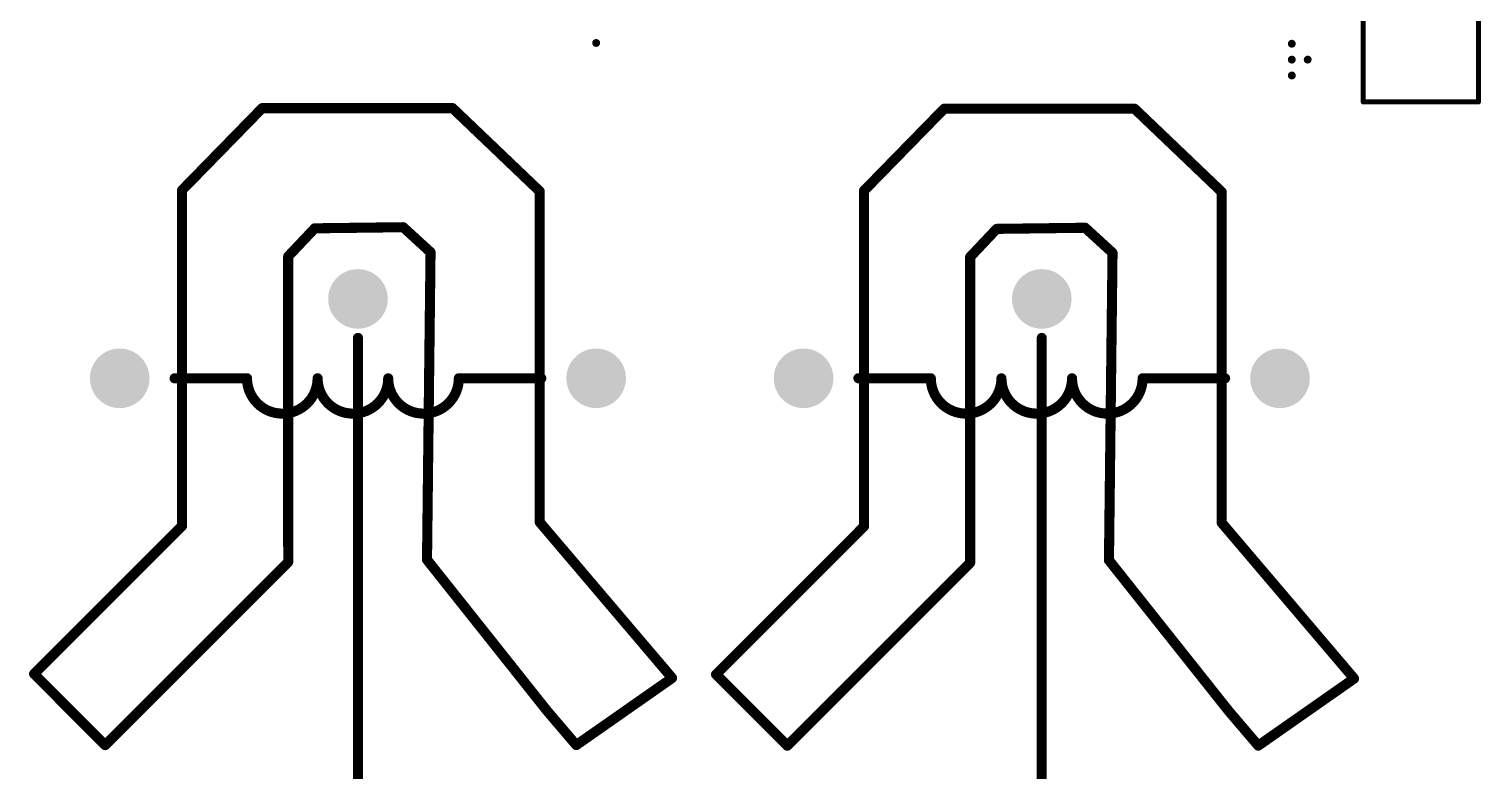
# Model space of a CAD drawing. Header units: millimetres. Extents: x 0 to 138, y -1 to 106.
# Drawn here: x 79 to 115.56, y 19.56 to 38.23 of the extents above; entities that cross this region are included whole.
import ezdxf

# ---------------------------------------------------------------- set-up
doc = ezdxf.new("R2010")
doc.units = ezdxf.units.MM
for name, color, linetype in [('KeepOutLayer', 6, 'Continuous'), ('PadHoleLayer', 156, 'Continuous'), ('TopOverlay', 2, 'Continuous'), ('ViaHoleLayer', 16, 'Continuous')]:
    doc.layers.add(name, color=color, linetype=linetype)

# ---------------------------------------------------------------- blocks, each defined once
blk = doc.blocks.new('RELAY_TH_JS1_24V_F_108')
at = {"layer": 'PadHoleLayer'}
h = blk.add_hatch(color=156, dxfattribs=at)
edge = h.paths.add_edge_path()
edge.add_arc((-5.1, 5.999), 0.75, 0, 360)
h = blk.add_hatch(color=156, dxfattribs=at)
edge = h.paths.add_edge_path()
edge.add_arc((7.099, 5.999), 0.75, 0, 360)
h = blk.add_hatch(color=156, dxfattribs=at)
edge = h.paths.add_edge_path()
edge.add_arc((-7.099, 0), 0.75, 0, 360)
h = blk.add_hatch(color=156, dxfattribs=at)
edge = h.paths.add_edge_path()
edge.add_arc((-5.1, -5.999), 0.75, 0, 360)
h = blk.add_hatch(color=156, dxfattribs=at)
edge = h.paths.add_edge_path()
edge.add_arc((7.099, -5.999), 0.75, 0, 360)
at = {"layer": 'TopOverlay', "const_width": 0.254}
for points in [[(-5.1, 2.54), (-5.1, 4.618)], [(7.112, 1.778), (7.112, 4.572)], [(7.112, 1.778), (6.604, 2.286)], [(7.112, 1.778), (7.62, 2.286)], [(5.06, 0), (7.366, 1.27)], [(5.06, 0), (-6.116, 0)], [(5.06, 0), (-5.718, 0)], [(6.604, -1.524), (7.112, -1.016)], [(7.112, -4.318), (7.112, -1.016)], [(7.62, -1.524), (7.112, -1.016)], [(-5.1, -4.618), (-5.1, -2.794)], [(7.112, -4.618), (7.112, -2.786)]]:
    blk.add_lwpolyline(points, dxfattribs=at)
at = {"layer": 'TopOverlay', "const_width": 0.127}
for points in [[(-5.164, 4.618, 1), (-5.037, 4.618, 1)], [(7.049, 4.572, 1), (7.175, 4.572, 1)], [(-5.164, 2.54, 1), (-5.037, 2.54, 1)], [(-5.164, 2.54, 1), (-5.037, 2.54, 1)], [(6.54, 2.286, 1), (6.668, 2.286, 1)], [(7.556, 2.286, 1), (7.684, 2.286, 1)], [(7.049, 1.778, 1), (7.175, 1.778, 1)], [(7.049, 1.778, 1), (7.175, 1.778, 1)], [(7.049, 1.778, 1), (7.175, 1.778, 1)], [(7.302, 1.27, 1), (7.429, 1.27, 1)], [(-5.164, 0.762, 1), (-5.037, 0.762, 1)], [(-5.164, 0.762, 1), (-5.037, 0.762, 1)], [(-6.18, 0, 1), (-6.053, 0, 1)], [(-5.782, 0, 1), (-5.655, 0, 1)], [(4.996, 0, 1), (5.123, 0, 1)], [(4.996, 0, 1), (5.123, 0, 1)], [(4.996, 0, 1), (5.123, 0, 1)], [(-5.164, -1.016, 1), (-5.037, -1.016, 1)], [(-5.164, -1.016, 1), (-5.037, -1.016, 1)], [(7.049, -1.016, 1), (7.175, -1.016, 1)], [(7.049, -1.016, 1), (7.175, -1.016, 1)], [(7.049, -1.016, 1), (7.175, -1.016, 1)], [(6.54, -1.524, 1), (6.668, -1.524, 1)], [(7.556, -1.524, 1), (7.684, -1.524, 1)], [(-5.164, -2.794, 1), (-5.037, -2.794, 1)], [(-5.164, -2.794, 1), (-5.037, -2.794, 1)], [(7.049, -2.786, 1), (7.175, -2.786, 1)], [(7.049, -4.318, 1), (7.175, -4.318, 1)], [(-5.164, -4.618, 1), (-5.037, -4.618, 1)], [(7.049, -4.618, 1), (7.175, -4.618, 1)]]:
    blk.add_lwpolyline(points, format="xyb", close=True, dxfattribs=at)
at = {"layer": 'TopOverlay', "const_width": 0.254}
for points in [[(-5.1, 2.54, -1), (-5.1, 0.762)], [(-5.1, 0.762, -1), (-5.1, -1.016)], [(-5.1, -1.016, -1), (-5.1, -2.794)]]:
    blk.add_lwpolyline(points, format="xyb", dxfattribs=at)
blk = doc.blocks.new('RELAY_TH_JS1_24V_F_109')
at = {"layer": 'PadHoleLayer'}
h = blk.add_hatch(color=156, dxfattribs=at)
edge = h.paths.add_edge_path()
edge.add_arc((-5.1, 5.999), 0.75, 0, 360)
h = blk.add_hatch(color=156, dxfattribs=at)
edge = h.paths.add_edge_path()
edge.add_arc((7.099, 5.999), 0.75, 0, 360)
h = blk.add_hatch(color=156, dxfattribs=at)
edge = h.paths.add_edge_path()
edge.add_arc((-7.099, 0), 0.75, 0, 360)
h = blk.add_hatch(color=156, dxfattribs=at)
edge = h.paths.add_edge_path()
edge.add_arc((-5.1, -5.999), 0.75, 0, 360)
h = blk.add_hatch(color=156, dxfattribs=at)
edge = h.paths.add_edge_path()
edge.add_arc((7.099, -5.999), 0.75, 0, 360)
at = {"layer": 'TopOverlay', "const_width": 0.254}
for points in [[(-5.1, 2.54), (-5.1, 4.618)], [(7.112, 1.778), (7.112, 4.572)], [(7.112, 1.778), (6.604, 2.286)], [(7.112, 1.778), (7.62, 2.286)], [(5.06, 0), (7.366, 1.27)], [(5.06, 0), (-6.116, 0)], [(5.06, 0), (-5.718, 0)], [(6.604, -1.524), (7.112, -1.016)], [(7.112, -4.318), (7.112, -1.016)], [(7.62, -1.524), (7.112, -1.016)], [(-5.1, -4.618), (-5.1, -2.794)], [(7.112, -4.618), (7.112, -2.786)]]:
    blk.add_lwpolyline(points, dxfattribs=at)
at = {"layer": 'TopOverlay', "const_width": 0.127}
for points in [[(-5.164, 4.618, 1), (-5.037, 4.618, 1)], [(7.049, 4.572, 1), (7.175, 4.572, 1)], [(-5.164, 2.54, 1), (-5.037, 2.54, 1)], [(-5.164, 2.54, 1), (-5.037, 2.54, 1)], [(6.54, 2.286, 1), (6.668, 2.286, 1)], [(7.556, 2.286, 1), (7.684, 2.286, 1)], [(7.049, 1.778, 1), (7.175, 1.778, 1)], [(7.049, 1.778, 1), (7.175, 1.778, 1)], [(7.049, 1.778, 1), (7.175, 1.778, 1)], [(7.302, 1.27, 1), (7.429, 1.27, 1)], [(-5.164, 0.762, 1), (-5.037, 0.762, 1)], [(-5.164, 0.762, 1), (-5.037, 0.762, 1)], [(-6.18, 0, 1), (-6.053, 0, 1)], [(-5.782, 0, 1), (-5.655, 0, 1)], [(4.996, 0, 1), (5.123, 0, 1)], [(4.996, 0, 1), (5.123, 0, 1)], [(4.996, 0, 1), (5.123, 0, 1)], [(-5.164, -1.016, 1), (-5.037, -1.016, 1)], [(-5.164, -1.016, 1), (-5.037, -1.016, 1)], [(7.049, -1.016, 1), (7.175, -1.016, 1)], [(7.049, -1.016, 1), (7.175, -1.016, 1)], [(7.049, -1.016, 1), (7.175, -1.016, 1)], [(6.54, -1.524, 1), (6.668, -1.524, 1)], [(7.556, -1.524, 1), (7.684, -1.524, 1)], [(-5.164, -2.794, 1), (-5.037, -2.794, 1)], [(-5.164, -2.794, 1), (-5.037, -2.794, 1)], [(7.049, -2.786, 1), (7.175, -2.786, 1)], [(7.049, -4.318, 1), (7.175, -4.318, 1)], [(-5.164, -4.618, 1), (-5.037, -4.618, 1)], [(7.049, -4.618, 1), (7.175, -4.618, 1)]]:
    blk.add_lwpolyline(points, format="xyb", close=True, dxfattribs=at)
at = {"layer": 'TopOverlay', "const_width": 0.254}
for points in [[(-5.1, 2.54, -1), (-5.1, 0.762)], [(-5.1, 0.762, -1), (-5.1, -1.016)], [(-5.1, -1.016, -1), (-5.1, -2.794)]]:
    blk.add_lwpolyline(points, format="xyb", dxfattribs=at)

msp = doc.modelspace()

# ---------------------------------------------------------------- hatches: boundary and pattern name
at = {"layer": 'ViaHoleLayer'}
h = msp.add_hatch(color=16, dxfattribs=at)
edge = h.paths.add_edge_path()
edge.add_arc((93.281, 37.884), 0.1, 0, 360)
h = msp.add_hatch(color=16, dxfattribs=at)
edge = h.paths.add_edge_path()
edge.add_arc((110.8, 37.865), 0.1, 0, 360)
h = msp.add_hatch(color=16, dxfattribs=at)
edge = h.paths.add_edge_path()
edge.add_arc((110.8, 37.465), 0.1, 0, 360)
h = msp.add_hatch(color=16, dxfattribs=at)
edge = h.paths.add_edge_path()
edge.add_arc((111.2, 37.465), 0.1, 0, 360)
h = msp.add_hatch(color=16, dxfattribs=at)
edge = h.paths.add_edge_path()
edge.add_arc((110.8, 37.065), 0.1, 0, 360)

# ---------------------------------------------------------------- linework, layer by layer
at = {"layer": 'KeepOutLayer'}
for points, const_width in [([(115.5, 36.4), (115.5, 43.7)], 0.127), ([(112.6, 36.4), (112.6, 42.6)], 0.127), ([(82.853, 34.179), (84.87, 36.243)], 0.254), ([(84.87, 36.243), (89.665, 36.243)], 0.254), ([(89.665, 36.243), (91.86, 34.149)], 0.254), ([(100.027, 34.165), (102.045, 36.229)], 0.254), ([(102.045, 36.229), (106.84, 36.229)], 0.254), ([(106.84, 36.229), (109.034, 34.135)], 0.254), ([(112.6, 36.4), (115.5, 36.4)], 0.127), ([(82.853, 25.727), (82.853, 34.179)], 0.254), ([(91.86, 25.819), (91.86, 34.149)], 0.254), ([(91.86, 25.819), (91.86, 34.149)], 0.254), ([(100.027, 25.713), (100.027, 34.165)], 0.254), ([(109.034, 25.805), (109.034, 34.135)], 0.254), ([(109.034, 25.805), (109.034, 34.135)], 0.254), ([(85.525, 32.511), (86.194, 33.218)], 0.254), ([(86.194, 33.218), (88.421, 33.246)], 0.254), ([(88.421, 33.246), (89.11, 32.616)], 0.254), ([(102.7, 32.497), (103.368, 33.204)], 0.254), ([(103.368, 33.204), (105.595, 33.232)], 0.254), ([(105.595, 33.232), (106.285, 32.602)], 0.254), ([(85.525, 25.6), (85.525, 32.511)], 0.254), ([(89.021, 24.875), (89.11, 32.616)], 0.254), ([(102.7, 25.586), (102.7, 32.497)], 0.254), ([(106.195, 24.861), (106.285, 32.602)], 0.254), ([(79.126, 21.999), (82.853, 25.727)], 0.254), ([(85.525, 25.6), (85.526, 24.814)], 0.254), ([(91.86, 25.819), (95.177, 21.917)], 0.254), ([(96.3, 21.986), (100.027, 25.713)], 0.254), ([(102.7, 25.586), (102.7, 24.8)], 0.254), ([(109.034, 25.805), (112.352, 21.903)], 0.254), ([(80.918, 20.207), (85.526, 24.814)], 0.254), ([(89.021, 24.875), (92.037, 21.08)], 0.254), ([(98.093, 20.193), (102.7, 24.8)], 0.254), ([(106.195, 24.861), (109.211, 21.066)], 0.254), ([(79.126, 21.999), (80.918, 20.207)], 0.254), ([(92.78, 20.208), (95.193, 21.895)], 0.254), ([(96.3, 21.986), (98.093, 20.193)], 0.254), ([(109.955, 20.194), (112.367, 21.881)], 0.254), ([(92.037, 21.08), (92.78, 20.208)], 0.254), ([(109.211, 21.066), (109.955, 20.194)], 0.254)]:
    msp.add_lwpolyline(points, dxfattribs=dict(at, const_width=const_width))
for points, const_width in [([(84.807, 36.243, 1), (84.934, 36.243, 1)], 0.127), ([(84.807, 36.243, 1), (84.934, 36.243, 1)], 0.127), ([(89.602, 36.243, 1), (89.729, 36.243, 1)], 0.127), ([(89.602, 36.243, 1), (89.729, 36.243, 1)], 0.127), ([(101.981, 36.229, 1), (102.108, 36.229, 1)], 0.127), ([(101.981, 36.229, 1), (102.108, 36.229, 1)], 0.127), ([(106.776, 36.229, 1), (106.903, 36.229, 1)], 0.127), ([(106.776, 36.229, 1), (106.903, 36.229, 1)], 0.127), ([(112.568, 36.4, 1), (112.632, 36.4, 1)], 0.0635), ([(112.568, 36.4, 1), (112.632, 36.4, 1)], 0.0635), ([(115.468, 36.4, 1), (115.532, 36.4, 1)], 0.0635), ([(115.468, 36.4, 1), (115.532, 36.4, 1)], 0.0635), ([(82.789, 34.179, 1), (82.916, 34.179, 1)], 0.127), ([(82.789, 34.179, 1), (82.916, 34.179, 1)], 0.127), ([(91.796, 34.149, 1), (91.923, 34.149, 1)], 0.127), ([(91.796, 34.149, 1), (91.923, 34.149, 1)], 0.127), ([(91.796, 34.149, 1), (91.923, 34.149, 1)], 0.127), ([(99.964, 34.165, 1), (100.091, 34.165, 1)], 0.127), ([(99.964, 34.165, 1), (100.091, 34.165, 1)], 0.127), ([(108.971, 34.135, 1), (109.098, 34.135, 1)], 0.127), ([(108.971, 34.135, 1), (109.098, 34.135, 1)], 0.127), ([(108.971, 34.135, 1), (109.098, 34.135, 1)], 0.127), ([(86.13, 33.218, 1), (86.257, 33.218, 1)], 0.127), ([(86.13, 33.218, 1), (86.257, 33.218, 1)], 0.127), ([(88.357, 33.246, 1), (88.484, 33.246, 1)], 0.127), ([(88.357, 33.246, 1), (88.484, 33.246, 1)], 0.127), ([(103.304, 33.204, 1), (103.431, 33.204, 1)], 0.127), ([(103.304, 33.204, 1), (103.431, 33.204, 1)], 0.127), ([(105.532, 33.232, 1), (105.659, 33.232, 1)], 0.127), ([(105.532, 33.232, 1), (105.659, 33.232, 1)], 0.127), ([(85.462, 32.511, 1), (85.589, 32.511, 1)], 0.127), ([(85.462, 32.511, 1), (85.589, 32.511, 1)], 0.127), ([(89.047, 32.616, 1), (89.174, 32.616, 1)], 0.127), ([(89.047, 32.616, 1), (89.174, 32.616, 1)], 0.127), ([(102.636, 32.497, 1), (102.763, 32.497, 1)], 0.127), ([(102.636, 32.497, 1), (102.763, 32.497, 1)], 0.127), ([(106.221, 32.602, 1), (106.348, 32.602, 1)], 0.127), ([(106.221, 32.602, 1), (106.348, 32.602, 1)], 0.127), ([(82.789, 25.727, 1), (82.916, 25.727, 1)], 0.127), ([(82.789, 25.727, 1), (82.916, 25.727, 1)], 0.127), ([(85.462, 25.6, 1), (85.589, 25.6, 1)], 0.127), ([(85.462, 25.6, 1), (85.589, 25.6, 1)], 0.127), ([(91.796, 25.819, 1), (91.923, 25.819, 1)], 0.127), ([(91.796, 25.819, 1), (91.923, 25.819, 1)], 0.127), ([(91.796, 25.819, 1), (91.923, 25.819, 1)], 0.127), ([(99.964, 25.713, 1), (100.091, 25.713, 1)], 0.127), ([(99.964, 25.713, 1), (100.091, 25.713, 1)], 0.127), ([(102.636, 25.586, 1), (102.763, 25.586, 1)], 0.127), ([(102.636, 25.586, 1), (102.763, 25.586, 1)], 0.127), ([(108.971, 25.805, 1), (109.098, 25.805, 1)], 0.127), ([(108.971, 25.805, 1), (109.098, 25.805, 1)], 0.127), ([(108.971, 25.805, 1), (109.098, 25.805, 1)], 0.127), ([(85.462, 24.814, 1), (85.589, 24.814, 1)], 0.127), ([(85.462, 24.814, 1), (85.589, 24.814, 1)], 0.127), ([(88.957, 24.875, 1), (89.084, 24.875, 1)], 0.127), ([(88.957, 24.875, 1), (89.084, 24.875, 1)], 0.127), ([(102.636, 24.8, 1), (102.763, 24.8, 1)], 0.127), ([(102.636, 24.8, 1), (102.763, 24.8, 1)], 0.127), ([(106.131, 24.861, 1), (106.258, 24.861, 1)], 0.127), ([(106.131, 24.861, 1), (106.258, 24.861, 1)], 0.127), ([(79.062, 21.999, 1), (79.189, 21.999, 1)], 0.127), ([(79.062, 21.999, 1), (79.189, 21.999, 1)], 0.127), ([(95.114, 21.917, 1), (95.241, 21.917, 1)], 0.127), ([(95.129, 21.895, 1), (95.256, 21.895, 1)], 0.127), ([(96.236, 21.986, 1), (96.363, 21.986, 1)], 0.127), ([(96.236, 21.986, 1), (96.363, 21.986, 1)], 0.127), ([(112.288, 21.903, 1), (112.415, 21.903, 1)], 0.127), ([(112.304, 21.881, 1), (112.431, 21.881, 1)], 0.127), ([(91.973, 21.08, 1), (92.1, 21.08, 1)], 0.127), ([(91.973, 21.08, 1), (92.1, 21.08, 1)], 0.127), ([(109.148, 21.066, 1), (109.275, 21.066, 1)], 0.127), ([(109.148, 21.066, 1), (109.275, 21.066, 1)], 0.127), ([(80.855, 20.207, 1), (80.982, 20.207, 1)], 0.127), ([(80.855, 20.207, 1), (80.982, 20.207, 1)], 0.127), ([(92.717, 20.208, 1), (92.844, 20.208, 1)], 0.127), ([(92.717, 20.208, 1), (92.844, 20.208, 1)], 0.127), ([(98.029, 20.193, 1), (98.156, 20.193, 1)], 0.127), ([(98.029, 20.193, 1), (98.156, 20.193, 1)], 0.127), ([(109.891, 20.194, 1), (110.018, 20.194, 1)], 0.127), ([(109.891, 20.194, 1), (110.018, 20.194, 1)], 0.127)]:
    msp.add_lwpolyline(points, format="xyb", close=True, dxfattribs=dict(at, const_width=const_width))

# ---------------------------------------------------------------- block references
at = {"rotation": 270}
for name, p in [('RELAY_TH_JS1_24V_F_109', (87.282, 24.342)), ('RELAY_TH_JS1_24V_F_108', (104.503, 24.342))]:
    msp.add_blockref(name, p, dxfattribs=at)

doc.saveas('drawing.dxf')
